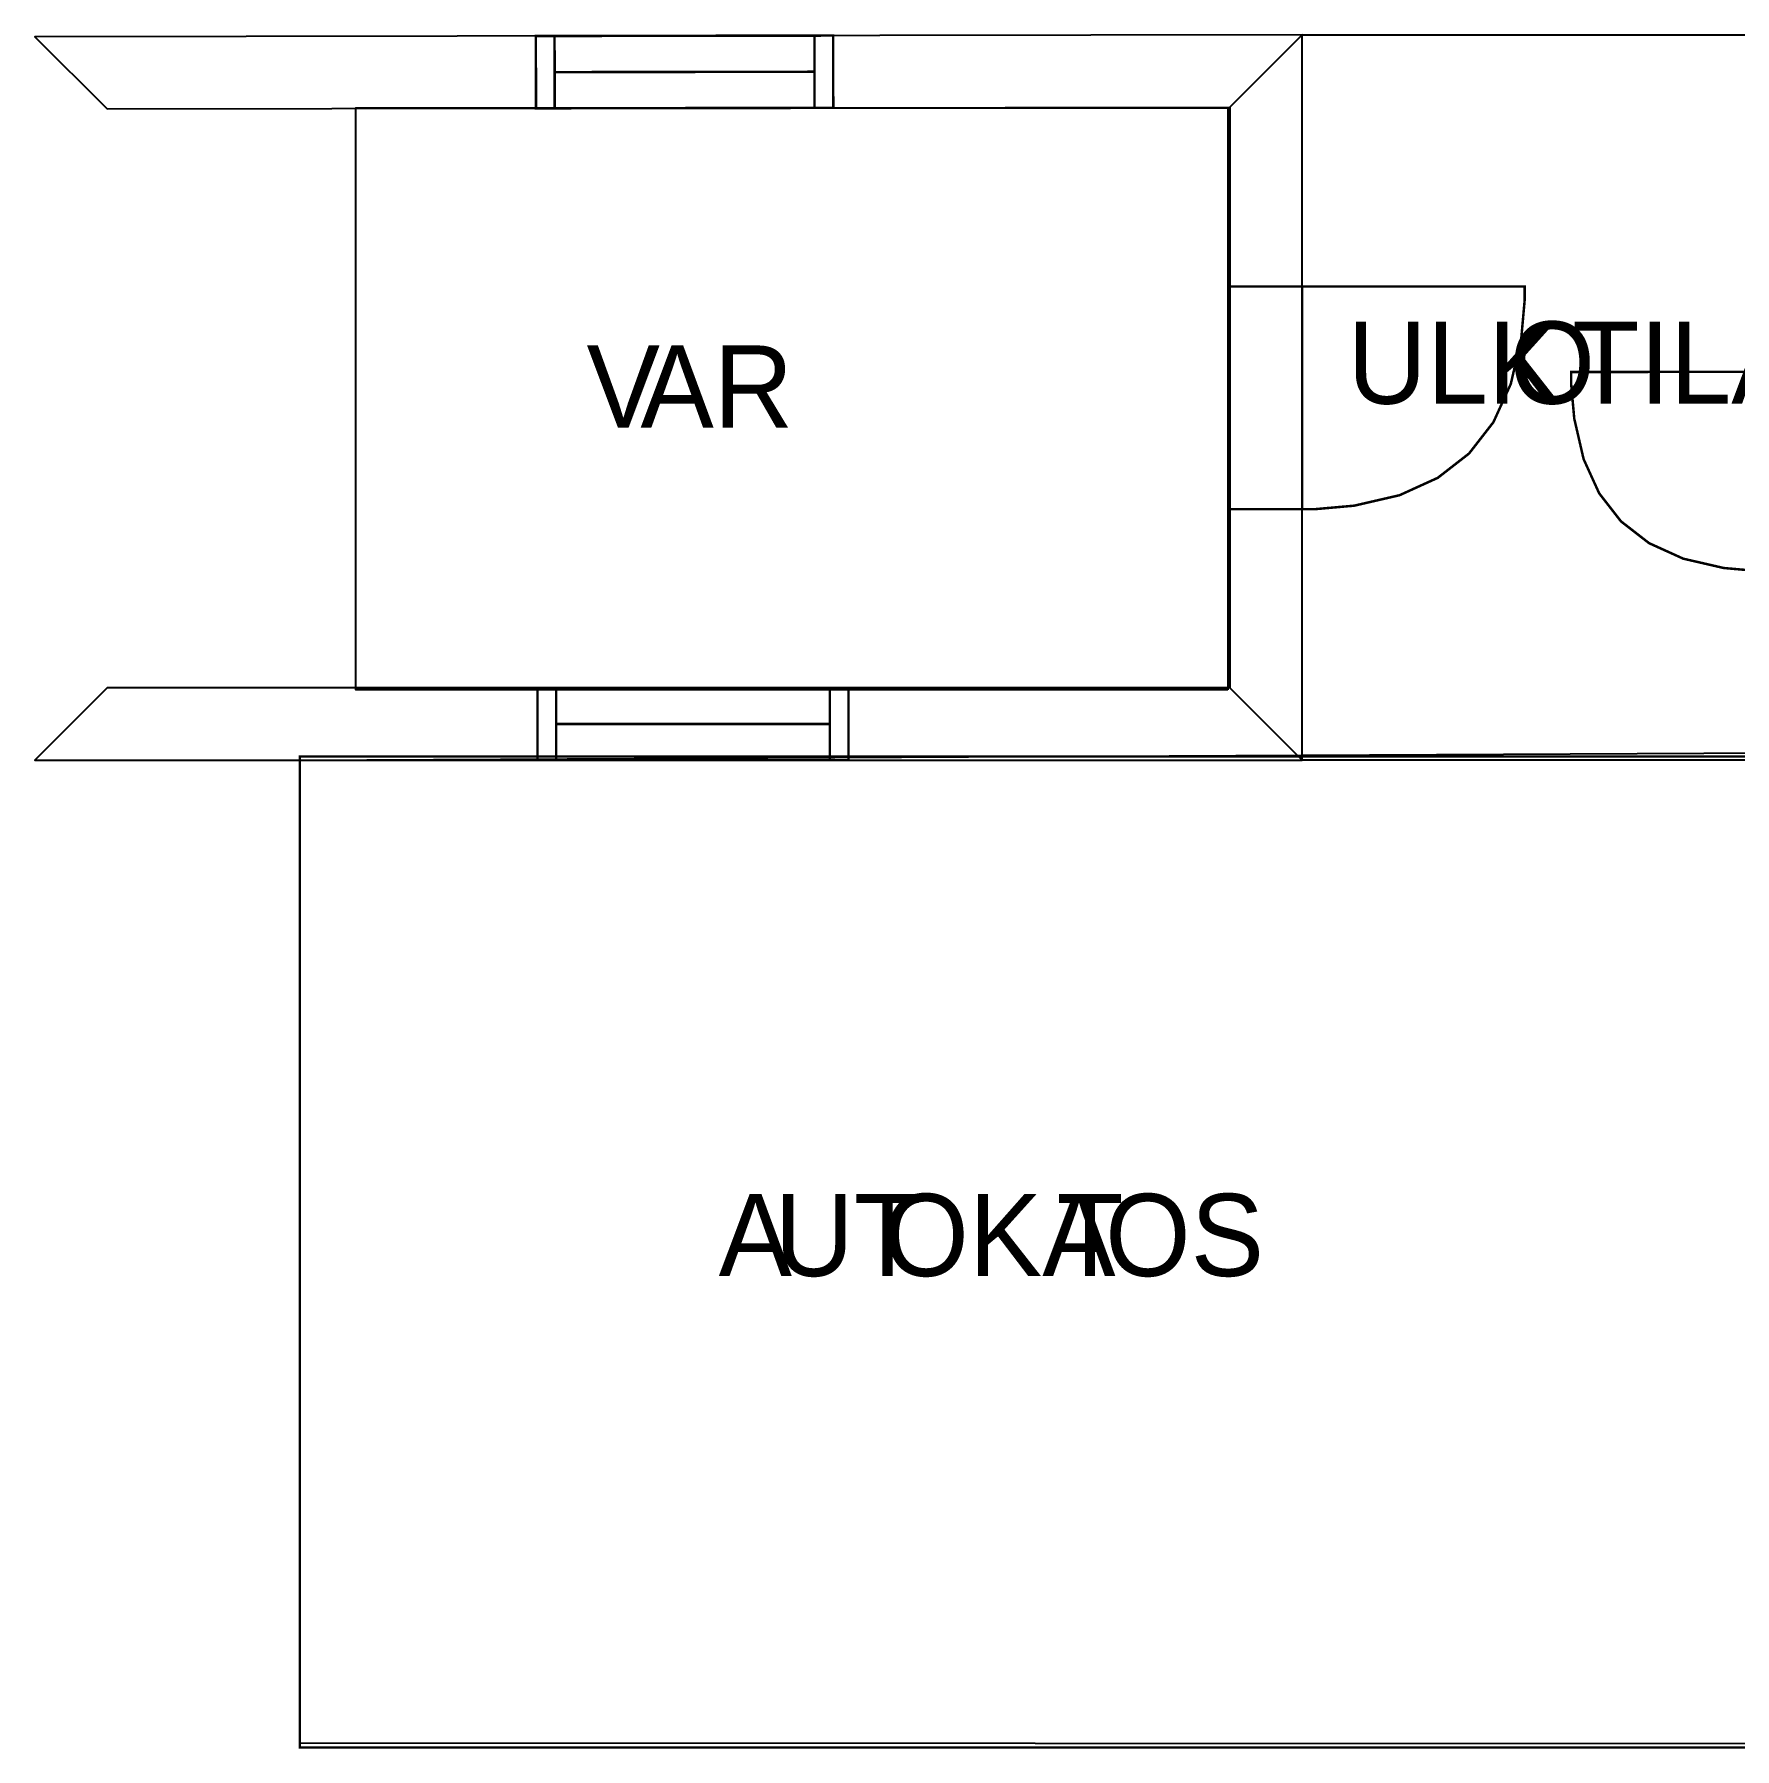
# Model space of a CAD drawing. Extents: x -2 to 29.4, y 0 to 12.7.
# Drawn here: x -1.98 to 5.12, y 1.59 to 8.75 of the extents above; entities that cross this region are included whole.
import ezdxf

# ---------------------------------------------------------------- set-up
doc = ezdxf.new("R2010")
doc.units = 0
doc.layers.get('0').update_dxf_attribs({"linetype": 'CONTINUOUS'})

msp = doc.modelspace()

# ---------------------------------------------------------------- linework, layer by layer
at = {"color": 0}
for points, const_width in [([(-1.6799, 8.43967), (3.01258, 8.44656), (3.31467, 8.74908), (-1.98199, 8.74138), (-1.6799, 8.43967)], 0.00208), ([(0.11241, 8.44228), (1.35498, 8.44417), (1.3546, 8.74625), (0.11198, 8.74436), (0.11241, 8.44228)], 0.01042), ([(0.11241, 8.44228), (1.35498, 8.44417), (1.3546, 8.74625), (0.11198, 8.74436), (0.11241, 8.44228)], 0.01042), ([(3.01258, 8.44656), (3.01258, 6.02029), (3.31467, 5.71821), (3.31467, 8.74908), (3.01258, 8.44656)], 0.00208), ([(3.31467, 8.74908), (5.27376, 8.74908), (5.27376, 5.71832), (3.31467, 5.71821), (3.31467, 8.74908)], 0.00208), ([(3.01258, 7.69749), (3.31467, 7.69749), (3.31467, 6.76719), (3.01258, 6.76719), (3.01258, 7.69749)], 0.01042), ([(3.01258, 7.69749), (3.31467, 7.69749), (3.31467, 6.76719), (3.01258, 6.76719), (3.01258, 7.69749)], 0.01042), ([(3.31467, 6.76719), (3.36914, 6.76719), (3.53271, 6.78174), (3.72168, 6.82536), (3.88157, 6.89806), (4.01243, 6.99978), (4.11415, 7.13064), (4.18685, 7.29053), (4.23047, 7.47949), (4.24501, 7.64301), (4.24501, 7.69749), (3.31467, 7.69749), (3.31467, 6.76719)], 0.01042), ([(5.27197, 6.50836), (5.22319, 6.50836), (5.07682, 6.52126), (4.90767, 6.56022), (4.76454, 6.62517), (4.6474, 6.71619), (4.55626, 6.83322), (4.49115, 6.97629), (4.45204, 7.1454), (4.43896, 7.29172), (4.43896, 7.3405), (5.27154, 7.34093), (5.27197, 6.50836)], 0.01042), ([(3.01258, 6.02029), (-1.6799, 6.02029), (-1.98199, 5.71821), (3.31467, 5.71821), (3.01258, 6.02029)], 0.00208), ([(0.11854, 6.02029), (1.41857, 6.02029), (1.41857, 5.71821), (0.11854, 5.71821), (0.11854, 6.02029)], 0.01042), ([(0.11854, 6.02029), (1.41857, 6.02029), (1.41857, 5.71821), (0.11854, 5.71821), (0.11854, 6.02029)], 0.01042)]:
    msp.add_lwpolyline(points, close=True, dxfattribs=dict(at, const_width=const_width))
for points in [[(-1.6799, 8.43967), (3.01258, 8.44656), (3.31467, 8.74908), (-1.98199, 8.74138), (-1.6799, 8.43967)], [(3.01258, 8.44656), (3.01258, 6.02029), (3.31467, 5.71821), (3.31467, 8.74908), (3.01258, 8.44656)], [(3.01258, 6.02029), (-1.6799, 6.02029), (-1.98199, 5.71821), (3.31467, 5.71821), (3.01258, 6.02029)]]:
    msp.add_lwpolyline(points, close=True, dxfattribs=at)
at = {"color": 7}
for points in [[(0.11241, 8.44228), (1.35498, 8.44417), (1.3546, 8.74625), (0.11198, 8.74436), (0.11241, 8.44228)], [(0.11241, 8.44228), (1.35498, 8.44417), (1.3546, 8.74625), (0.11198, 8.74436), (0.11241, 8.44228)], [(0.19054, 8.44239), (0.1901, 8.74447)], [(1.27686, 8.44407), (1.27648, 8.74615)], [(3.31467, 8.74908), (5.27376, 8.74908), (5.27376, 5.71832), (3.31467, 5.71821), (3.31467, 8.74908)], [(0.19032, 8.59343), (1.27669, 8.59511)], [(3.00439, 6.01237), (-0.64062, 6.01237), (-0.64062, 8.44374), (3.00439, 8.44467), (3.00439, 6.01237)], [(3.01258, 7.69749), (3.31467, 7.69749), (3.31467, 6.76719), (3.01258, 6.76719), (3.01258, 7.69749)], [(3.01258, 7.69749), (3.31467, 7.69749), (3.31467, 6.76719), (3.01258, 6.76719), (3.01258, 7.69749)], [(0.11854, 6.02029), (1.41857, 6.02029), (1.41857, 5.71821), (0.11854, 5.71821), (0.11854, 6.02029)], [(0.11854, 6.02029), (1.41857, 6.02029), (1.41857, 5.71821), (0.11854, 5.71821), (0.11854, 6.02029)], [(5.27376, 5.74946), (5.27219, 1.60801), (-0.87429, 1.61051), (-0.87429, 5.71821), (5.27376, 5.74946)]]:
    msp.add_lwpolyline(points, close=True, dxfattribs=at)
at = {"color": 0, "const_width": 0.01042}
for points in [[(0.19054, 8.44239), (0.1901, 8.74447)], [(1.27686, 8.44407), (1.27648, 8.74615)], [(0.19032, 8.59343), (1.27669, 8.59511)], [(0.19667, 6.02029), (0.19667, 5.71821)], [(1.34044, 6.02029), (1.34044, 5.71821)], [(1.34044, 5.86925), (0.19667, 5.86925)]]:
    msp.add_lwpolyline(points, dxfattribs=at)
at = {"color": 7, "const_width": 0.00208}
for points in [[(3.00439, 6.01237), (-0.64062, 6.01237), (-0.64062, 8.44374), (3.00439, 8.44467), (3.00439, 6.01237)], [(5.27376, 5.74946), (5.27219, 1.60801), (-0.87429, 1.61051), (-0.87429, 5.71821), (5.27376, 5.74946)]]:
    msp.add_lwpolyline(points, close=True, dxfattribs=at)
at = {"color": 5, "const_width": 0.01042}
msp.add_lwpolyline([(-0.87429, 5.73383), (5.27376, 5.73383), (5.27376, 1.59239), (-0.87429, 1.59239), (-0.87429, 5.73383)], close=True, dxfattribs=at)

# ---------------------------------------------------------------- texts
at = {"color": 0}
for s, p in [('ULK', (3.50396, 7.20757)), ('O', (4.18157, 7.20757)), ('TILA', (4.44388, 7.20757)), ('V', (0.32404, 7.10751)), ('AR', (0.54904, 7.10751)), ('A', (0.87585, 3.56219)), ('UT', (1.10911, 3.56219)), ('OKA', (1.56424, 3.56219)), ('T', (2.28767, 3.56219)), ('OS', (2.49122, 3.56219))]:
    msp.add_text(s, height=0.34375, dxfattribs=at).set_placement(p)

doc.saveas('drawing.dxf')
